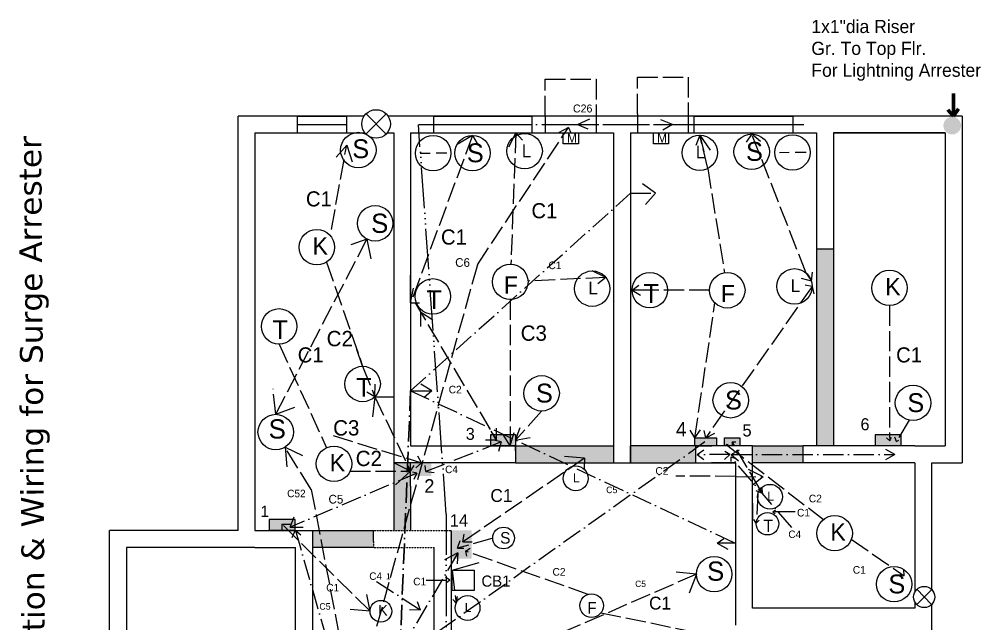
# Model space of a CAD drawing. Header units: inches. Extents: x -325 to 1342, y -1597 to 4114.
# Drawn here: x -319 to 250, y -499 to -142 of the extents above; entities that cross this region are included whole.
import ezdxf

# ---------------------------------------------------------------- set-up
doc = ezdxf.new("R2010")
doc.units = ezdxf.units.IN
doc.header["$MEASUREMENT"] = 0
for name, pattern in [('ACAD_ISO02W100', [15, 12, -3]), ('ACAD_ISO06W100', [36, 24, -3, 0, -3, 0, -3, 0, -3]), ('ACAD_ISO10W100', [18, 12, -3, 0, -3]), ('HIDDEN2', [0.1875, 0.125, -0.0625])]:
    doc.linetypes.add(name, pattern=pattern)

msp = doc.modelspace()

# ---------------------------------------------------------------- hatches: boundary and pattern name
at = {"lineweight": 211}
msp.add_hatch(color=176, dxfattribs=at).paths.add_polyline_path([(227.43, -204.95, 1), (237.84, -204.95, 1)])
for color, points in [(3, [(162.53, -277.77), (152.53, -277.77), (152.53, -346.27), (152.53, -394.27), (162.53, -394.27), (162.53, -346.27)]), (3, [(32.53, -394.27), (-25.47, -394.27), (-25.47, -397.19), (-25.47, -404.27), (32.53, -404.27)]), (3, [(80.98, -394.27), (42.53, -394.27), (42.44, -404.27), (80.98, -404.27)]), (3, [(144.53, -394.27), (114.53, -394.27), (114.53, -404.27), (144.53, -404.27)]), (3, [(-87.47, -418.04), (-87.47, -404.27), (-97.47, -404.27), (-97.47, -418.27), (-97.47, -444.27), (-87.47, -444.27)]), (8, [(-75.21, -404.22), (-87.47, -404.22), (-87.47, -411.96), (-75.21, -411.96)]), (3, [(-109.47, -444.27), (-145.47, -444.27), (-145.47, -454.27), (-109.47, -454.27), (-109.47, -450.78)]), (8, [(-51.43, -444.26), (-64.22, -444.26), (-64.22, -460.98), (-51.43, -460.98)])]:
    msp.add_hatch(color=color).paths.add_polyline_path(points)
at = {"linetype": 'ACAD_ISO02W100'}
for points in [[(-25.47, -387.55), (-40.07, -387.55), (-40.07, -394.27), (-25.47, -394.27)], [(93.39, -389.44), (80.57, -389.44), (80.57, -394.27), (93.39, -394.27)], [(107.16, -389.44), (97.96, -389.44), (97.96, -394.27), (107.16, -394.27)], [(202.46, -387.79), (187.03, -387.79), (187.03, -394.15), (202.46, -394.15)], [(-155.65, -437.78), (-171.08, -437.78), (-171.08, -444.13), (-155.65, -444.13)]]:
    msp.add_hatch(color=252, dxfattribs=at).paths.add_polyline_path(points)

# ---------------------------------------------------------------- linework, layer by layer
for p, q in [((-7.91, -199.27), (-7.91, -177.52)), ((-7.91, -177.52), (22.15, -177.52)), ((22.15, -177.52), (22.15, -199.27)), ((46.57, -198.06), (46.57, -176.32)), ((46.57, -176.32), (76.64, -176.32)), ((76.64, -176.32), (76.64, -198.06)), ((-25.31, -209.27), (-29.57, -217.7)), ((-25.31, -209.27), (-28.16, -286.79)), ((-25.31, -209.27), (-21.42, -213.46)), ((114.12, -209.87), (110.78, -214.62)), ((146.36, -292.09), (114.12, -209.87)), ((114.12, -209.87), (119.4, -214.21)), ((-50.87, -210.69), (-87.47, -309.66)), ((-50.87, -210.69), (-60, -216.03)), ((-50.87, -210.69), (-48.09, -215.44)), ((83.41, -210.49), (81.09, -216.72)), ((88.16, -230.3), (83.41, -210.49)), ((83.41, -210.49), (85.78, -220.39)), ((83.41, -210.49), (89.65, -219.52)), ((-134.23, -266.35), (-125.25, -216.43)), ((88.16, -230.3), (98.05, -291.95)), ((-137.18, -285.6), (-115.82, -347.19)), ((-87.47, -309.66), (-87.47, -293.3)), ((-87.47, -305.87), (-87.47, -293.3)), ((28.01, -294.72), (-18.09, -296.79)), ((28.01, -294.72), (19.88, -290.85)), ((28.01, -294.72), (23.12, -298.39)), ((149.44, -296.85), (143.47, -295.24)), ((146.36, -292.09), (149.44, -296.85)), ((149.44, -296.85), (150.05, -291.59)), ((-87.47, -309.66), (-87.47, -296.77)), ((-87.47, -309.66), (-85.81, -300.95)), ((43.47, -302.21), (47.49, -299.28)), ((149.91, -299.95), (86.98, -389.44)), ((149.91, -299.95), (145.67, -299.33)), ((149.91, -299.95), (149.24, -303.63)), ((149.91, -299.95), (150.93, -304.3)), ((50.08, -302.21), (43.47, -302.21)), ((43.47, -302.21), (48.32, -305.23)), ((89.24, -302.29), (50.08, -302.21)), ((-87.47, -309.66), (-82.26, -309.66)), ((-84.86, -309.66), (-36.63, -390.92)), ((-83.15, -312.54), (-81.7, -314.98)), ((-28.55, -307.73), (-28.55, -394.27)), ((80.57, -389.44), (92.36, -309.75)), ((195.57, -311.35), (195.57, -387.76)), ((-81.7, -314.98), (-81.7, -323.66)), ((-81.7, -314.98), (-74.32, -319.69)), ((-165.22, -334.07), (-137.1, -395.35)), ((-115.82, -347.19), (-119.28, -337.2)), ((-115.82, -347.19), (-108.58, -365.22)), ((-108.58, -365.22), (-108.42, -357.72)), ((-108.58, -365.22), (-113.33, -362.42)), ((-108.58, -365.22), (-110.34, -379.57)), ((-108.58, -365.22), (-87.47, -409.25)), ((-108.58, -365.22), (-97.47, -365.22)), ((-10.03, -373.65), (-25.47, -390.91)), ((207.27, -379.08), (199.71, -391.56)), ((-36.63, -390.92), (-39.84, -385.5)), ((-36.63, -390.92), (-36.63, -383.82)), ((-28.55, -394.27), (-26.34, -386.33)), ((-25.47, -390.91), (-22.77, -383.33)), ((80.57, -389.44), (77.81, -384.86)), ((80.57, -389.44), (83.93, -384.66)), ((86.98, -389.44), (86.06, -385.06)), ((-133.24, -388.12), (-80.95, -404.27)), ((-36.63, -390.92), (-43.17, -390.92)), ((-28.55, -394.27), (-32.77, -387.55)), ((-25.47, -390.91), (-16.84, -389.26)), ((86.98, -389.44), (92.26, -386.71)), ((119.07, -419.96), (102.56, -391.85)), ((102.56, -391.85), (102.56, -394.27)), ((102.56, -391.85), (104.85, -391.85)), ((195.71, -391.28), (193.76, -389.45)), ((195.57, -387.76), (195.71, -391.28)), ((195.64, -391.21), (196.83, -389.28)), ((199.71, -391.56), (198.65, -389.03)), ((199.71, -391.56), (201.19, -390.94)), ((100.07, -394.27), (99.03, -393.34)), ((99.03, -393.34), (100.13, -393.4)), ((99.03, -393.34), (99.14, -393.98)), ((100.07, -394.27), (156.57, -437.77)), ((-80.95, -404.27), (-83.15, -400.42)), ((-87.47, -409.25), (-97.47, -404.27)), ((-87.47, -409.25), (-89.36, -407.47)), ((-87.47, -409.25), (-89.3, -405.42)), ((-87.47, -409.25), (-89.3, -405.42)), ((-87.47, -409.25), (-85.37, -405.81)), ((-80.95, -404.27), (-84.38, -407.27)), ((-123.23, -409.25), (-87.47, -409.25)), ((-87.47, -409.25), (-97.47, -418.04)), ((119.07, -419.96), (120.55, -422.39)), ((120.55, -422.39), (120.25, -418.7)), ((117.78, -422.88), (116.83, -439.89)), ((120.55, -422.39), (116.86, -420.78)), ((126.53, -433.22), (128.2, -432.12)), ((139.74, -433.29), (126.53, -433.22)), ((126.53, -433.22), (128.01, -434.24)), ((116.83, -439.89), (115.44, -437.77)), ((116.83, -439.89), (118.63, -438.09)), ((173.02, -449.45), (204.28, -471.13)), ((204.28, -471.13), (201.92, -470.5)), ((204.28, -471.13), (204.13, -467.33))]:
    msp.add_line(p, q, dxfattribs=at)
at = {"color": 0, "lineweight": 211}
for q in [(233.37, -185.89), (230.03, -195.53), (236.34, -194.98)]:
    msp.add_line((233.37, -199.27), q, dxfattribs=at)
at = {"color": 0}
for p, q in [((-101.88, -198), (-113.84, -209.95)), ((-113.72, -197.88), (-102, -210.07)), ((-81.87, -221.2), (-76, -221.12)), ((-66.11, -221.2), (-72.45, -221.2)), ((130.49, -220.79), (136.36, -220.71)), ((146.25, -220.79), (139.91, -220.79)), ((-87.47, -276.93), (-87.47, -309.66)), ((-62.98, -467.74), (-47.04, -463.15)), ((220.52, -479.12), (211.66, -487.98)), ((211.74, -479.03), (220.43, -488.07))]:
    msp.add_line(p, q, dxfattribs=at)
at = {"color": 0, "linetype": 'ACAD_ISO02W100'}
for p, q in [((46.57, -198.06), (46.57, -209.27)), ((76.64, -198.06), (76.64, -209.27)), ((-7.91, -199.27), (-7.91, -209.27)), ((22.15, -199.27), (22.15, -209.27)), ((-125.25, -216.43), (-131.51, -223.53)), ((-125.25, -216.43), (-122.03, -226.26)), ((15.4, -401.53), (-56.51, -450.97)), ((15.4, -401.53), (2.89, -400.49)), ((15.4, -401.53), (15.1, -408.06)), ((120.99, -412.58), (112.15, -408.18)), ((104.53, -412.25), (69.21, -412.17)), ((104.53, -412.25), (120.99, -412.58)), ((120.99, -412.58), (114.53, -417.54)), ((-111.43, -491.99), (-163.58, -440.48)), ((-163.58, -440.48), (-163.58, -444.27)), ((-163.58, -440.48), (-158.18, -440.48)), ((-38.93, -448.7), (-59.8, -454.76)), ((-56.51, -450.97), (-55.83, -446.38)), ((104.53, -445.45), (104.53, -445.45)), ((-59.8, -454.76), (-58.2, -450.13)), ((-56.51, -450.97), (-51.07, -451.02)), ((-59.8, -454.76), (-56.1, -454.79)), ((-54.98, -456.43), (-52.25, -454.72)), ((17.43, -482.03), (-54.98, -456.43)), ((-54.98, -456.43), (-54.39, -459.44)), ((-62.98, -467.74), (-60.56, -487.24)), ((-78.3, -473.65), (-64.37, -473.53)), ((-64.37, -473.53), (-66.92, -471.8)), ((-64.37, -473.53), (-66.38, -475.43)), ((-111.43, -491.99), (-113.28, -482.15)), ((-60.56, -487.24), (-62.48, -485.11)), ((-60.56, -487.24), (-59.76, -483.27)), ((-111.43, -491.99), (-123.24, -490.96)), ((25.05, -492.9), (92.59, -506.73))]:
    msp.add_line(p, q, dxfattribs=at)
for p, q in [((-189.47, -444.27), (-189.47, -199.27)), ((-114.88, -199.27), (-189.47, -199.27)), ((238.53, -199.27), (-100.84, -199.27)), ((238.53, -199.27), (238.53, -251.76)), ((-179.47, -209.27), (-114.46, -209.27)), ((-179.47, -209.27), (-179.47, -444.27)), ((-179.47, -209.27), (-114.46, -209.27)), ((-101.27, -209.27), (-97.47, -209.27)), ((-101.27, -209.27), (-97.47, -209.27)), ((-97.47, -209.27), (-97.47, -404.27)), ((-87.47, -209.27), (32.53, -209.27)), ((-87.47, -209.27), (-87.47, -384.27)), ((-87.47, -209.27), (-87.47, -384.27)), ((-87.47, -209.27), (32.53, -209.27)), ((32.53, -209.27), (32.53, -384.27)), ((32.53, -209.27), (32.53, -219.27)), ((42.53, -209.27), (152.53, -209.27)), ((42.53, -209.27), (42.53, -384.27)), ((87.53, -209.27), (97.53, -209.27)), ((152.53, -209.27), (152.53, -346.27)), ((162.53, -209.27), (228.53, -209.27)), ((228.53, -209.27), (162.53, -209.27)), ((162.53, -209.27), (162.53, -346.27)), ((228.53, -209.27), (228.53, -394.27)), ((238.53, -209.27), (238.53, -404.27)), ((-97.47, -362.49), (-97.47, -362.49)), ((-87.47, -394.27), (-25.47, -394.27)), ((90.64, -394.27), (80.98, -394.27)), ((80.98, -394.27), (80.98, -404.27)), ((114.53, -394.27), (90.64, -394.27)), ((114.53, -394.27), (104.53, -394.27)), ((114.53, -490.27), (114.53, -394.27)), ((210.53, -394.27), (144.53, -394.27)), ((144.53, -404.27), (144.53, -394.27)), ((210.53, -394.27), (228.53, -394.27)), ((-87.47, -409.25), (-87.13, -407.97)), ((-80.95, -404.27), (-81.82, -405.03)), ((80.98, -404.27), (104.53, -404.27)), ((104.53, -404.27), (90.46, -404.27)), ((104.53, -404.27), (104.53, -499.21)), ((210.53, -404.27), (144.53, -404.27)), ((210.53, -404.27), (210.53, -480.64)), ((220.53, -404.27), (238.53, -404.27)), ((220.53, -479.13), (220.53, -404.27)), ((-97.47, -418.04), (-97.47, -418.27)), ((114.53, -428.17), (114.53, -438.17)), ((-189.47, -444.27), (-265.47, -444.27)), ((-265.47, -962.27), (-265.47, -444.27)), ((-179.47, -444.27), (-155.47, -444.27)), ((-155.47, -444.27), (-145.47, -444.27)), ((-145.47, -444.27), (-145.47, -522.78)), ((-109.47, -450.78), (-109.47, -444.27)), ((-63.47, -444.27), (-63.47, -486.78)), ((-179.47, -454.27), (-255.47, -454.27)), ((-255.47, -454.27), (-255.47, -536.27)), ((-179.47, -454.27), (-189.47, -454.27)), ((-179.47, -454.27), (-155.47, -454.27)), ((-155.47, -531.56), (-155.47, -454.27)), ((-109.47, -450.78), (-109.47, -450.78)), ((-73.47, -522.78), (-73.47, -454.27)), ((-63.47, -450.78), (-63.47, -522.78)), ((210.53, -486.45), (210.53, -490.27)), ((220.53, -688.95), (220.53, -487.96)), ((104.53, -492), (104.53, -500.27)), ((210.53, -490.27), (114.53, -490.27))]:
    msp.add_line(p, q)
at = {"color": 3, "linetype": 'ByBlock'}
for p, q in [((-125.25, -199.27), (-154.52, -199.27)), ((-154.52, -199.27), (-154.52, -209.27)), ((-125.25, -209.27), (-125.25, -199.27)), ((-73.87, -199.27), (-73.87, -209.27)), ((-15.63, -209.27), (-15.63, -199.27)), ((79.87, -199.27), (79.87, -209.27)), ((138.56, -209.27), (138.56, -199.27)), ((-154.52, -209.27), (-125.25, -209.27)), ((-73.87, -209.27), (-44.59, -209.27)), ((-44.9, -209.27), (-15.63, -209.27)), ((79.87, -209.27), (109.15, -209.27)), ((109.28, -209.27), (138.56, -209.27)), ((42.44, -404.27), (42.53, -394.27)), ((-97.47, -418.27), (-97.47, -444.27)), ((-87.47, -418.04), (-87.47, -444.27)), ((-145.47, -444.27), (-109.47, -444.27)), ((-109.47, -454.27), (-145.47, -454.27))]:
    msp.add_line(p, q, dxfattribs=at)
at = {"color": 3}
for p, q in [((-154.52, -199.27), (-125.25, -199.27)), ((-154.52, -204.27), (-125.25, -204.27)), ((-73.87, -199.27), (-15.63, -199.27)), ((-73.87, -204.27), (-15.63, -204.27)), ((79.87, -199.27), (138.15, -199.27)), ((79.9, -204.27), (138.15, -204.27)), ((-154.52, -209.27), (-125.25, -209.27)), ((152.53, -277.77), (162.53, -277.77)), ((152.53, -277.77), (152.53, -346.27)), ((162.53, -277.77), (162.53, -346.27)), ((152.53, -346.27), (152.53, -394.27)), ((162.53, -346.27), (162.53, -394.27)), ((-97.47, -376.71), (-97.47, -376.71)), ((-25.47, -394.27), (32.53, -394.27)), ((80.98, -394.27), (42.53, -394.27)), ((114.53, -394.27), (144.53, -394.27)), ((-87.47, -404.27), (-97.47, -404.27)), ((-97.47, -404.27), (-97.47, -418.27)), ((-87.47, -418.04), (-87.47, -404.27)), ((-25.47, -404.27), (32.53, -404.27)), ((42.44, -404.27), (80.98, -404.27)), ((144.53, -404.27), (114.53, -404.27))]:
    msp.add_line(p, q, dxfattribs=at)
at = {"color": 163, "linetype": 'ACAD_ISO06W100', "lineweight": 25}
for p, q in [((-66.38, -434.69), (-82.86, -204.31)), ((-82.5, -204.28), (144.88, -204.28)), ((-66.38, -434.69), (-66.38, -532.6))]:
    msp.add_line(p, q, dxfattribs=at)
at = {"color": 3, "linetype": 'ACAD_ISO02W100'}
for p, q in [((-73.87, -199.27), (-15.63, -199.27)), ((11.23, -204.22), (18.41, -201)), ((11.23, -204.22), (67.41, -204.22)), ((11.23, -204.22), (17.2, -206.89)), ((67.41, -204.22), (60.46, -201.54)), ((67.41, -204.22), (61.56, -207.72)), ((79.9, -199.27), (138.15, -199.27)), ((-48.02, -287.2), (5.88, -206.04)), ((5.88, -206.04), (0, -209.27)), ((5.88, -206.04), (7.24, -209.27)), ((-167.2, -375.59), (-113.25, -271.99)), ((-113.25, -271.99), (-122.76, -275.39)), ((-113.25, -271.99), (-110.9, -283.68)), ((-48.02, -287.2), (-117.12, -535.36)), ((-167.2, -375.59), (-168.76, -360.47)), ((-167.2, -375.59), (-154.81, -371.02)), ((-146.2, -420.09), (-161.7, -394.98)), ((-161.7, -394.98), (-160.62, -406.64)), ((-161.7, -394.98), (-151.46, -399.87)), ((-146.2, -420.09), (-124.13, -535.36)), ((81.47, -470.11), (-40.66, -523.3)), ((81.47, -470.11), (68.15, -468.85)), ((81.47, -470.11), (76.61, -483.04))]:
    msp.add_line(p, q, dxfattribs=at)
at = {"color": 0, "linetype": 'ACAD_ISO10W100', "lineweight": 25}
for p, q in [((57.27, -244.91), (49.66, -239.42)), ((42.53, -244.91), (57.27, -244.91)), ((57.27, -244.91), (51.44, -251.51)), ((-74.96, -361.62), (-81.4, -357.7)), ((-87.47, -361.62), (-74.96, -361.62)), ((-74.96, -361.62), (-79.72, -365.82))]:
    msp.add_line(p, q, dxfattribs=at)
at = {"color": 57, "linetype": 'ACAD_ISO10W100'}
for q in [(42.53, -244.91), (104.53, -451.74)]:
    msp.add_line((-87.47, -361.62), q, dxfattribs=at)
at = {"color": 57, "linetype": 'ACAD_ISO10W100', "lineweight": 30}
msp.add_line((-87.47, -361.62), (-94.6, -536.46), dxfattribs=at)
at = {"linetype": 'ByBlock'}
for p, q in [((-87.47, -384.27), (-87.47, -394.27)), ((32.53, -384.27), (32.53, -404.21)), ((42.53, -384.27), (42.44, -404.27)), ((-87.47, -394.27), (-25.47, -394.27)), ((-25.47, -394.27), (-25.47, -404.27)), ((-25.47, -397.19), (-25.47, -394.27)), ((-25.47, -404.27), (-87.47, -404.27)), ((32.53, -404.21), (42.44, -404.26))]:
    msp.add_line(p, q, dxfattribs=at)
at = {"color": 1, "linetype": 'ACAD_ISO10W100'}
for p, q in [((86.49, -391.94), (-121.78, -540.18)), ((-33.89, -391.93), (-78.47, -409.43)), ((-33.89, -391.93), (-38.33, -390.92)), ((-33.89, -391.93), (-35.56, -397.6)), ((81.96, -399.29), (85.79, -396.54)), ((101.27, -399.3), (98.25, -397.62)), ((102, -399.3), (106.93, -396.65)), ((198.82, -399.3), (193.51, -396.34)), ((101.27, -399.3), (81.96, -399.29)), ((81.96, -399.29), (85.79, -402.3)), ((101.27, -399.3), (97.98, -402.3)), ((137.84, -442.5), (101.71, -400.66)), ((101.71, -400.66), (101.82, -403.46)), ((101.71, -400.66), (104.85, -401.74)), ((102, -399.3), (198.82, -399.3)), ((102, -399.3), (106.38, -403.04)), ((198.82, -399.3), (193.2, -402.57)), ((-78.47, -409.43), (-78.83, -405.91)), ((-83.86, -410.4), (-158.62, -442.33)), ((-83.86, -410.4), (-86.32, -409.87)), ((-83.86, -410.4), (-85.65, -414.08)), ((-78.47, -409.43), (-73.57, -409.96)), ((-158.62, -442.33), (-156.22, -436.21)), ((-158.62, -442.33), (-151.03, -442.33)), ((-155.63, -444.1), (-157.72, -448.67)), ((-155.47, -444.27), (-128.62, -538.08)), ((-155.47, -444.27), (-152.35, -446.77)), ((-59.51, -457.5), (-110.89, -544.48)), ((-59.51, -457.5), (-67.45, -461.7)), ((-59.51, -457.5), (-59.86, -463.87)), ((-107.65, -474.39), (-81.63, -491.36)), ((-81.63, -491.36), (-83.39, -486.44)), ((-81.63, -491.36), (-88.19, -491.24))]:
    msp.add_line(p, q, dxfattribs=at)
at = {"linetype": 'HIDDEN2'}
for p, q in [((-109.47, -444.27), (-63.47, -444.27)), ((-109.47, -450.78), (-109.47, -454.27)), ((-109.47, -454.27), (-73.47, -454.27))]:
    msp.add_line(p, q, dxfattribs=at)
at = {"color": 0, "linetype": 'ACAD_ISO10W100'}
for p, q in [((93.82, -451.74), (97.7, -449.06)), ((104.53, -451.74), (93.82, -451.74)), ((93.82, -451.74), (99.93, -455.24))]:
    msp.add_line(p, q, dxfattribs=at)
at = {"color": 0}
for points in [[(2.79, -209.27), (11.7, -209.27), (11.7, -215.72), (2.79, -215.72)], [(56.07, -209.27), (64.97, -209.27), (64.97, -215.72), (56.07, -215.72)], [(-25.47, -394.27), (-40.07, -394.27), (-40.07, -387.55), (-25.47, -387.55)], [(93.39, -394.27), (80.57, -394.27), (80.57, -389.44), (93.39, -389.44)], [(97.96, -389.44), (107.16, -389.44), (107.16, -394.27), (97.96, -394.27)], [(187.06, -394.11), (202.48, -394.11), (202.48, -387.76), (187.06, -387.76)], [(80.98, -394.27), (90.64, -394.27), (90.64, -394.27), (80.98, -394.27)], [(-171.06, -444.1), (-155.63, -444.1), (-155.63, -437.75), (-171.06, -437.75)], [(-62.98, -467.74), (-49.82, -467.74), (-49.82, -479.79), (-62.98, -479.79)]]:
    msp.add_lwpolyline(points, close=True, dxfattribs=at)
for centre, radius in [((-107.86, -203.97), 8.45), ((-118.37, -219.37), 10.47), ((-20.07, -219.98), 10.47), ((114.12, -220.35), 10.47), ((-74.14, -221.2), 10.47), ((-50.87, -221.16), 10.47), ((83.41, -220.96), 10.47), ((138.22, -220.79), 10.47), ((-108.41, -262.7), 10.47), ((-142.89, -276.82), 10.47), ((-28.55, -297.26), 10.47), ((139.44, -299.95), 10.47), ((-74.32, -305.87), 10.47), ((19.88, -301.32), 10.47), ((53.94, -302.21), 10.47), ((99.71, -302.29), 10.47), ((195.57, -300.88), 10.47), ((-165.22, -323.59), 10.47), ((-115.82, -357.66), 10.47), ((-10.03, -363.18), 10.47), ((101.73, -367.3), 10.47), ((209.48, -368.84), 10.47), ((-167.2, -386.06), 10.47), ((-132.74, -404.86), 10.47), ((10.13, -413.44), 7.33), ((124.96, -424.31), 7.33), ((123.47, -440.26), 6.65), ((163.16, -445.9), 10.47), ((-32.51, -448.7), 6.42), ((91.95, -470.11), 10.47), ((198.27, -476.01), 10.47), ((216.09, -483.55), 6.27), ((-53.8, -490.06), 7.33), ((19.49, -488.69), 6.97), ((-105.01, -491.99), 6.42)]:
    msp.add_circle(centre, radius, dxfattribs=at)

# ---------------------------------------------------------------- texts
at = {"color": 0, "lineweight": 211, "insert": (149.38, -142.46), "char_height": 7.7568, "width": 182.4987, "attachment_point": 1}
msp.add_mtext('1x1"dia Riser\\PGr. To Top Flr. \\PFor Lightning Arrester ', dxfattribs=at)
at = {"color": 3, "linetype": 'ACAD_ISO02W100', "attachment_point": 1}
for s, insert, char_height, width in [('C26', (8.49, -192.46), 4.685, 2627.9136), ('C6', (-61.12, -283.3), 5.115, 117.6106), ('C52', (-160.43, -420.17), 4.442, 102.1467), ('C5', (45.27, -473.91), 3.719, 85.0461)]:
    msp.add_mtext(s, dxfattribs=dict(at, insert=insert, char_height=char_height, width=width))
at = {"linetype": 'ACAD_ISO02W100', "attachment_point": 1}
for s, insert, char_height, width in [('{\\C3;M}', (4.95, -209.66), 5.293, 141.5712), ('{\\C3;M}', (58.23, -209.66), 5.293, 141.5712), ('{\\C1;4}', (69.34, -380.21), 8.458, 193.4143), ('{\\C1;6}', (178.46, -377.9), 7.107, 165.8124), ('{\\C1;5}', (108.68, -381.45), 7.241, 149.8163)]:
    msp.add_mtext(s, dxfattribs=dict(at, insert=insert, char_height=char_height, width=width))
at = {"color": 0, "lineweight": 211, "insert": (-315.97, -666.65), "char_height": 13.4407, "width": 489.7709, "attachment_point": 1, "rotation": 90.4172}
msp.add_mtext('{\\fVerdana|b0|i0|c0|p34;MDB-SDB Connection & Wiring for Surge Arrester}', dxfattribs=at)
at = {"color": 0, "attachment_point": 1}
for s, insert, char_height, width in [('S', (-121.92, -213), 11.16, 236.1352), ('S', (-54.21, -215.44), 11.16, 236.1352), ('S', (110.78, -214.62), 11.16, 236.1352), ('L', (-21.74, -216.07), 7.6, 178.1721), ('L', (81.09, -216.72), 7.6, 178.1721), ('C1', (-149.32, -243.77), 8.935, 202.8722), ('C1', (-16.04, -250.78), 8.935, 202.8722), ('{\\C3;S}', (-110.81, -256.95), 11.401, 239.632), ('C1', (-69.51, -266.32), 8.935, 202.8722), ('K', (-145.47, -270.93), 10.27, 207.0976), ('C1', (-6.04, -285.26), 4.505, 102.2746), ('F', (-32.36, -294.09), 10.15, 219.5912), ('K', (193, -294.99), 10.27, 207.0976), ('L', (17.56, -297.08), 7.6, 178.1721), ('T', (50.08, -298.58), 11.19, 209.8641), ('F', (95.9, -299.13), 10.15, 219.5912), ('L', (137.11, -295.71), 7.6, 178.1721), ('T', (-78.17, -302.24), 11.19, 209.8641), ('T', (-169.08, -319.96), 11.19, 209.8641), ('C3', (-22.41, -323.05), 9.057, 194.4169), ('C2', (-137.08, -326.27), 9.077, 185.1857), ('C1', (-154.2, -336), 8.935, 202.8722), ('C1', (199.5, -336), 8.935, 202.8722), ('T', (-119.68, -354.03), 11.19, 209.8641), ('S', (-13.38, -357.46), 11.16, 236.1352), ('C2', (-64.97, -358.71), 4.5, 91.8149), ('S', (98.39, -361.57), 11.16, 236.1352), ('S', (206.14, -363.12), 11.16, 236.1352), ('{\\C3;S}', (-171.39, -378.52), 11.401, 239.632), ('C3', (-133.24, -379.06), 9.057, 194.4169), ('C2', (-119.92, -397.13), 9.077, 185.1857), ('K', (-135.31, -398.98), 10.27, 207.0976), ('C2', (57.22, -406.79), 4.5, 91.8149), ('{\\C1;2}', (-79.39, -413.94), 8.021, 174.3336), ('L', (8.5, -410.47), 5.32, 124.6675), ('C1', (-40.31, -419.78), 7.619, 172.9933), ('L', (123.34, -421.35), 5.32, 124.6675), ('C2', (147.91, -423.11), 4.5, 91.8149), ('C1', (140.91, -431.47), 4.505, 102.2746), ('{\\C1;14}', (-64.34, -434.69), 7.265, 162.0266), ('T', (121.02, -437.95), 7.11, 133.2206), ('K', (160.59, -440.01), 10.27, 207.0976), ('S', (-34.56, -445.19), 6.84, 144.7997), ('{\\C3;S}', (87.75, -462.57), 11.401, 239.632), ('C1', (173.9, -465.28), 4.505, 102.2746), ('{\\C4;CB1}', (-45.6, -470.87), 6.578, 1079.263), ('C2', (-3.6, -466.47), 4.5, 91.8149), ('S', (194.93, -470.29), 11.16, 236.1352), ('C1', (-137.35, -475.81), 4.505, 102.2746), ('C1', (-85.92, -472.18), 4.505, 102.2746), ('K', (-106.58, -488.38), 6.3, 126.9937), ('L', (-55.42, -487.09), 5.32, 124.6675), ('F', (16.96, -486.58), 6.75, 146.0875), ('C1', (53.46, -483.38), 7.619, 172.9933)]:
    msp.add_mtext(s, dxfattribs=dict(at, insert=insert, char_height=char_height, width=width))
at = {"insert": (-54.84, -383.6), "char_height": 7.075, "width": 137.9247, "attachment_point": 1}
msp.add_mtext('{\\C1;3}', dxfattribs=at)
at = {"color": 1, "linetype": 'ACAD_ISO10W100', "attachment_point": 1}
for s, insert, char_height, width in [('C4', (-67.07, -405.95), 4.411, 96.9541), ('C5', (28.11, -418.3), 3.889, 85.0822), ('C5', (-136, -423.19), 5.138, 112.3996), ('C4', (135.79, -444.29), 4.411, 96.9541), ('C4', (-111.9, -469.01), 4.411, 96.9541), ('C5', (-141.4, -487.19), 3.889, 85.0822)]:
    msp.add_mtext(s, dxfattribs=dict(at, insert=insert, char_height=char_height, width=width))
at = {"color": 0, "linetype": 'ACAD_ISO02W100', "insert": (-176.13, -429.56), "char_height": 6.748, "width": 137.7686, "attachment_point": 1}
msp.add_mtext('{\\C1;1}', dxfattribs=at)
at = {"color": 4, "linetype": 'ACAD_ISO02W100', "lineweight": 25, "insert": (-101.93, -469.53), "char_height": 3.53, "width": 76.254, "attachment_point": 1}
msp.add_mtext('1', dxfattribs=at)

doc.saveas('drawing.dxf')
